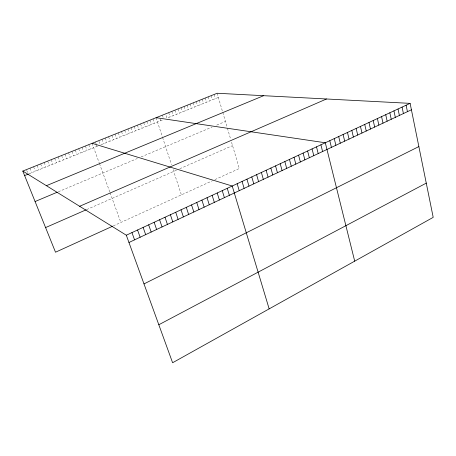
<?xml version="1.0" encoding="UTF-8"?>
<svg xmlns="http://www.w3.org/2000/svg" width="456" height="456" viewBox="0 0 456 456"><rect width="100%" height="100%" fill="white"/><g stroke="black" fill="none" stroke-linecap="round" stroke-linejoin="round"><path stroke-width="0.34" stroke-dasharray="2.28 1.71" d="M113.276 225.908L212.616 180.673M214.924 179.624L239.297 168.526L231.312 141.423M86.68 209.566L176.751 170.071M179.789 168.743L232.549 145.612M58.288 191.771L137.336 158.511M141.075 156.938L212.063 127.07M216.737 125.098L225.429 121.444M28.802 173.89L98.319 145.852M100.953 144.786L163.174 119.689M218.361 97.43L166.936 118.172L165.556 113.909M26.659 170.265L27.691 172.841M29.988 168.184L31.783 172.687M33.556 166.754L35.34 171.251M37.113 165.334L38.885 169.826M40.652 163.915L42.414 168.401M44.181 162.501L45.931 166.981M47.692 161.093L49.43 165.568M51.192 159.697L52.919 164.16M54.674 158.3L56.396 162.763M58.146 156.91L59.85 161.367M61.606 155.524L63.298 159.976M65.048 154.151L66.73 158.591M68.474 152.777L70.144 157.212M71.888 151.409L73.553 155.838M75.291 150.047L76.939 154.47M78.677 148.69L80.319 153.113M82.051 147.339L83.682 151.757M85.414 145.994L87.028 150.4M88.76 144.655L90.368 149.055M92.095 143.321L99.231 162.969M99.465 163.596L109.828 192.124M110.056 192.751L120.857 222.46M95.412 141.993L96.096 143.874M96.319 144.501L97.003 146.382M98.946 141.292L100.297 145.054M102.013 139.348L103.58 143.725M105.296 138.031L106.852 142.409M108.568 136.726L110.113 141.092M111.823 135.421L113.356 139.781M115.066 134.121L116.593 138.481M118.298 132.827L119.814 137.182M121.513 131.539L123.017 135.888M124.716 130.256L126.215 134.594M127.914 128.98L129.401 133.312M131.094 127.709L132.571 132.035M134.258 126.437L135.728 130.758M137.416 125.172L138.875 129.493M140.562 123.918L142.01 128.227M143.691 122.664L145.133 126.967M146.809 121.41L148.24 125.713M149.921 120.167L151.341 124.459M153.016 118.93L154.43 123.217M156.1 117.694L162.37 136.834M162.575 137.45L171.49 164.656M173.098 169.569L181.397 194.889M162.416 115.163L163.408 118.212M160.062 118.868L160.66 120.703M168.686 112.655L170.054 116.913M171.804 111.406L173.16 115.659M174.904 110.164L176.255 114.41M178 108.927L179.339 113.168M181.078 107.696L182.411 111.931M184.144 106.465L185.467 110.694M187.205 105.239L188.516 109.468M190.249 104.019L191.554 108.243M193.281 102.805L194.575 107.023M199.312 100.394L200.589 104.595M196.302 101.597L197.59 105.809M202.31 99.191L203.581 103.392M205.297 97.994L206.557 102.19M208.272 96.803L209.526 100.993M211.236 95.617L212.479 99.801M214.189 94.438L215.426 98.61M217.13 93.258L222.619 111.902M222.796 112.501L227.048 126.928M227.407 128.147L230.782 139.621"/><path stroke-width="0.68" d="M158.819 324.752L426.263 183.124M143.988 283.906L418.864 146.575M128.957 242.489L411.409 109.799M126.318 235.216L410.109 103.364L433.2 217.358L172.607 362.742L126.318 235.216L22.8 171.063L217.13 93.258L410.109 103.364M112.643 226.199L55.512 252.214L22.8 171.063M45.583 227.584L86.127 209.806M79.635 206.283L326.49 98.986M35.083 201.535L57.142 192.255M46.404 185.689L263.614 95.692M24.618 175.577L28.209 174.129M156.1 117.694L325.299 142.768L354.7 261.151M92.095 143.321L232.218 186.014L269.154 308.877M131.955 232.594L134.566 239.856M137.558 229.995L140.14 237.24M143.121 227.407L145.675 234.64M148.645 224.842L151.17 232.058M154.134 222.289L156.63 229.493M159.589 219.758L162.051 226.945M165.004 217.244L167.437 224.415M170.379 214.742L172.79 221.901M175.72 212.262L178.102 219.404M181.026 209.794L183.386 216.925M186.299 207.349L188.63 214.457M191.537 204.915L193.84 212.011M196.741 202.498L199.015 209.578M201.905 200.093L204.157 207.161M207.041 197.71L209.264 204.761M212.143 195.339L214.343 202.379M217.21 192.985L219.382 200.013M222.243 190.648L224.392 197.659M227.248 188.322L229.374 195.316M237.154 183.717L239.229 190.688M242.062 181.437L244.114 188.391M246.935 179.174L248.965 186.111M251.78 176.922L253.787 183.848M256.597 174.688L258.575 181.596M261.379 172.465L263.334 179.362M266.133 170.259L268.065 177.139M270.853 168.065L272.768 174.933M275.549 165.881L277.436 172.738M280.212 163.715L282.082 170.555M284.846 161.561L286.693 168.389M289.452 159.423L291.281 166.235M294.029 157.291L295.836 164.092M298.577 155.182L300.367 161.965M303.103 153.079L304.864 159.851M307.595 150.993L309.339 157.747M312.064 148.918L313.785 155.661M316.504 146.855L318.208 153.586M320.916 144.803L322.597 151.523M329.791 140.682L331.432 147.368M334.254 138.607L335.878 145.282M338.688 136.543L340.296 143.207M343.094 134.497L344.685 141.143M347.478 132.462L349.045 139.097M351.832 130.439L353.383 137.056M356.159 128.427L357.692 135.033M360.462 126.432L361.973 133.021M364.737 124.442L366.231 131.026M368.984 122.47L370.46 129.037M373.207 120.504L374.667 127.059M377.408 118.554L378.845 125.098M381.581 116.616L383 123.143M385.73 114.69L387.133 121.205M389.851 112.774L391.242 119.272M393.95 110.871L395.323 117.357M398.025 108.978L399.382 115.448M402.078 107.092L403.412 113.555M406.102 105.222L407.425 111.669"/></g></svg>
